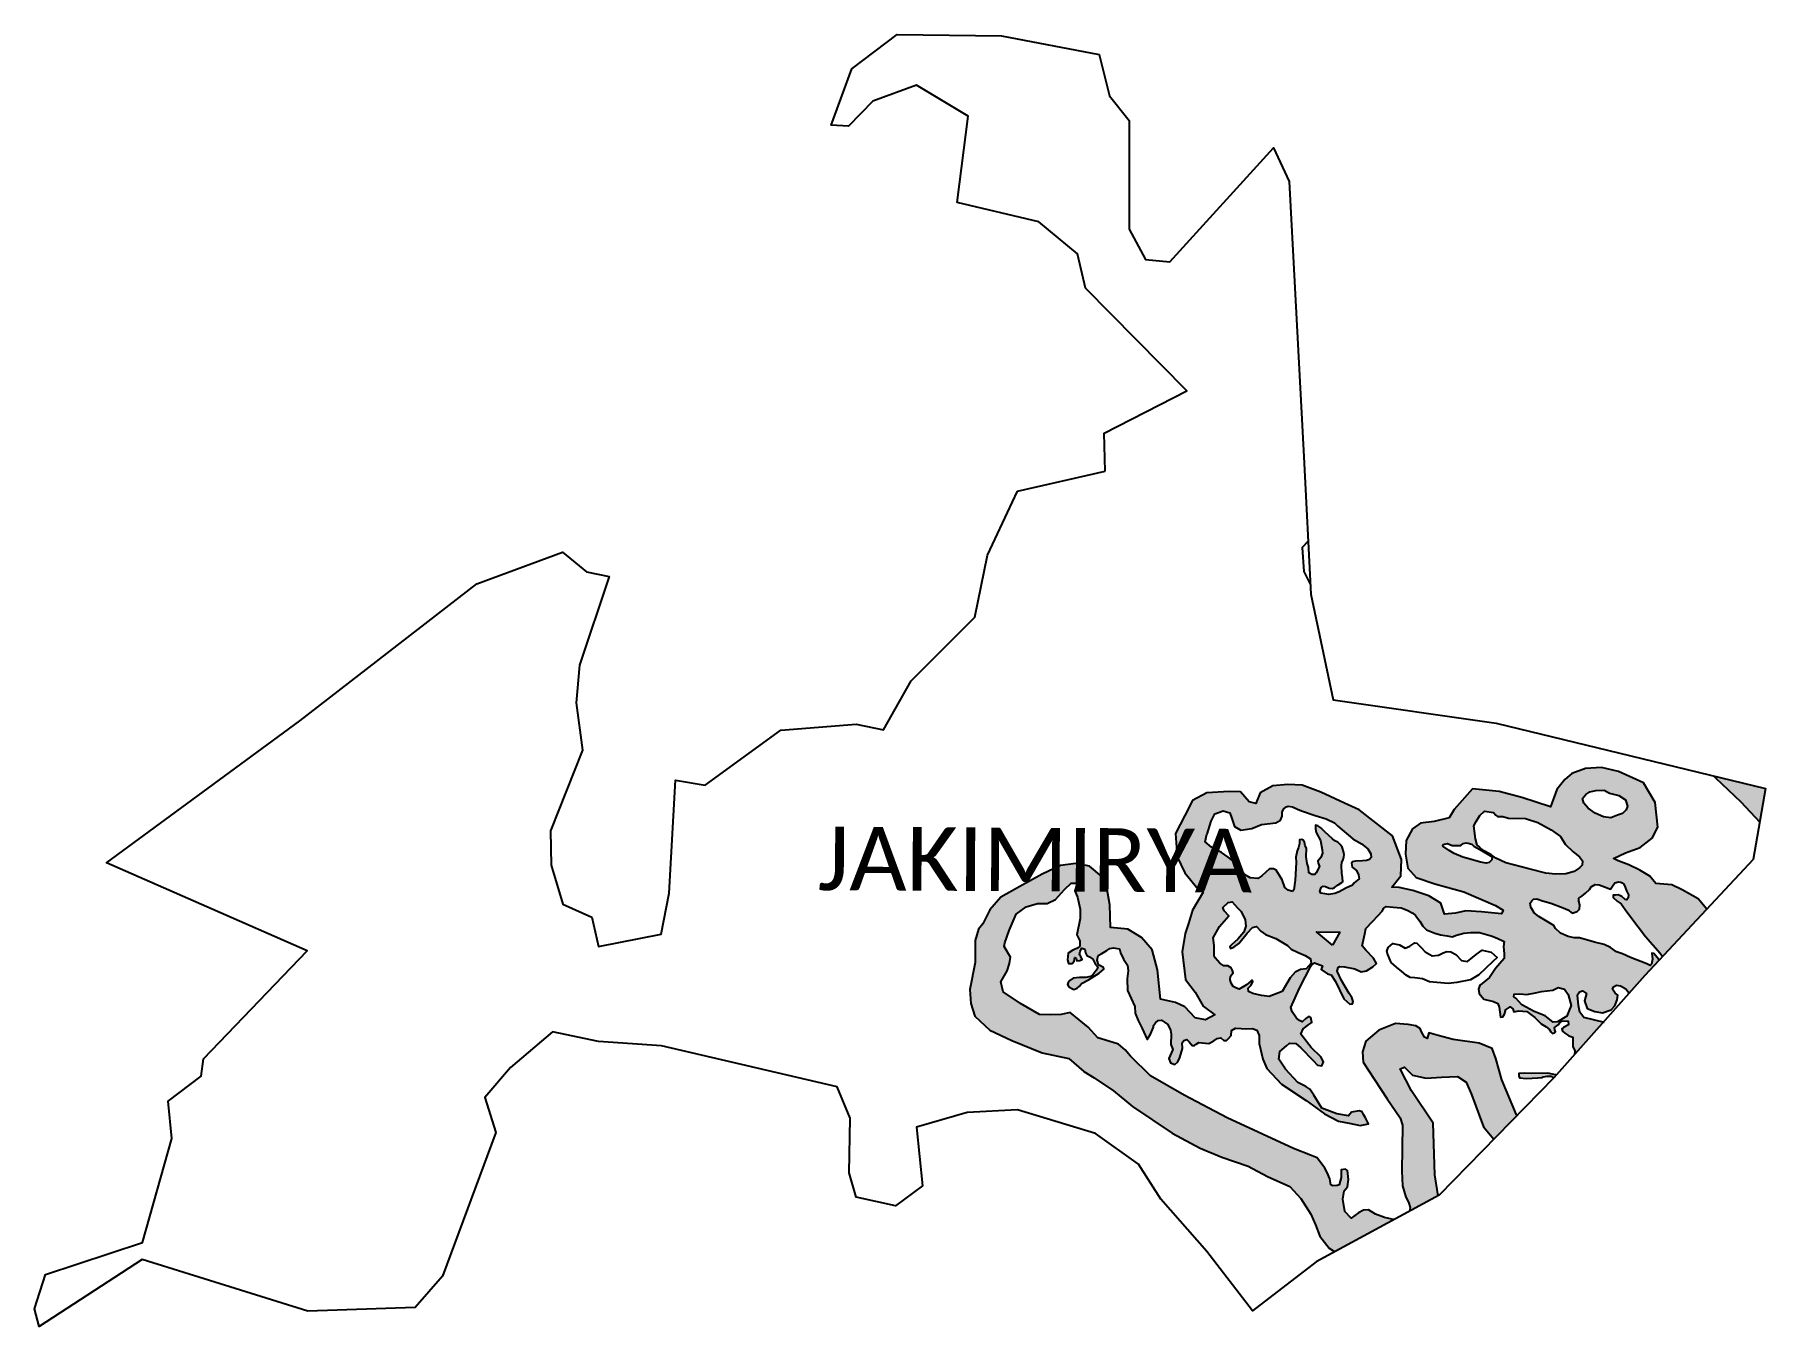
# Model space of a CAD drawing. Header units: metres. Extents: x 314786 to 317620, y 1882632 to 1884747.
import ezdxf

# ---------------------------------------------------------------- set-up
doc = ezdxf.new("R2010")
doc.units = ezdxf.units.M
for name, color, linetype in [('MANGROOVE BUFFER ZONE', 120, 'Continuous'), ('village', 3, 'Continuous'), ('VILLAGE NAME', 250, 'Continuous')]:
    doc.layers.add(name, color=color, linetype=linetype)
doc.styles.get("Standard").update_dxf_attribs({"font": 'simplex.shx'})

msp = doc.modelspace()

# ---------------------------------------------------------------- hatches: boundary and pattern name
at = {"layer": 'MANGROOVE BUFFER ZONE'}
h = msp.add_hatch(dxfattribs=at)
h.set_pattern_fill('GRASS', color=256)
h.paths.add_polyline_path([(316871.6, 1883917.3), (316861.8, 1883907.1), (316864.4, 1883867.6), (316875.4, 1883846)])
h = msp.add_hatch(dxfattribs=at)
h.set_pattern_fill('GRASS', color=256)
h.paths.add_polyline_path([(316483.5, 1883357.5), (316492.3, 1883357.5), (316492.3, 1883353.5), (316489.7, 1883344.8), (316493.6, 1883334.6), (316498, 1883314.8), (316498.2, 1883299.7), (316493, 1883272.9), (316497.7, 1883263), (316497.9, 1883254.5), (316493.6, 1883251), (316486.1, 1883247.6), (316478.6, 1883243), (316477.5, 1883231.7), (316479.1, 1883225.7), (316484.9, 1883226.1), (316488.4, 1883229.8), (316489.5, 1883235.5), (316491.7, 1883234.9), (316493, 1883230.2), (316497.9, 1883230.7), (316501.3, 1883232.4), (316499.5, 1883237.2), (316497.4, 1883239.9), (316498.4, 1883246), (316501, 1883251.2), (316505.7, 1883249.5), (316507.2, 1883243.5), (316509.4, 1883239.2), (316513.7, 1883236.6), (316518.9, 1883233.2), (316523.3, 1883224.4), (316526.3, 1883221.3), (316527, 1883218), (316525.1, 1883215), (316522.5, 1883211.6), (316519.1, 1883207.4), (316515.3, 1883204.7), (316507.7, 1883203), (316497.4, 1883203), (316486.9, 1883202.1), (316481.3, 1883198.3), (316478.4, 1883194.8), (316477.3, 1883191.4), (316479.4, 1883187.5), (316485.4, 1883184.3), (316487.9, 1883183.3), (316493.3, 1883185.4), (316497.4, 1883188.7), (316500.6, 1883193.2), (316512, 1883199.2), (316529.5, 1883210.2), (316537.2, 1883216.8), (316536.3, 1883219.4), (316530.5, 1883222.7), (316528.1, 1883224.4), (316525.9, 1883231.6), (316527.7, 1883238.8), (316533.6, 1883242.4), (316541.9, 1883247), (316546.8, 1883250.4), (316553, 1883251.8), (316562.4, 1883249.7), (316564.3, 1883243.3), (316569, 1883232.9), (316575.6, 1883222.9), (316576.6, 1883214.1), (316575.2, 1883200.7), (316575.5, 1883181.8), (316587.8, 1883155.5), (316588.2, 1883144.4), (316593, 1883132.7), (316599.5, 1883119.3), (316607.9, 1883101.6), (316613.5, 1883110.1), (316618.3, 1883121.9), (316618.3, 1883124.5), (316621.6, 1883128.7), (316626, 1883132.4), (316631.3, 1883133.2), (316636.5, 1883129.8), (316641.7, 1883126.2), (316646.1, 1883116.9), (316647.2, 1883110.2), (316646.7, 1883093.3), (316649.9, 1883084.8), (316643.4, 1883070.6), (316645.9, 1883063.4), (316653.2, 1883060.6), (316658.3, 1883064.6), (316661.4, 1883071.7), (316666, 1883086.7), (316665.2, 1883096.2), (316667.8, 1883099.7), (316672.7, 1883101.2), (316676.5, 1883097.8), (316681.5, 1883091.8), (316685.5, 1883091.4), (316688.2, 1883094), (316692.8, 1883096.8), (316709.1, 1883095), (316717, 1883099.2), (316722.7, 1883102.9), (316728.5, 1883104), (316733.5, 1883099.7), (316737.9, 1883099.9), (316741.2, 1883103.1), (316745.3, 1883108.1), (316746.2, 1883116.2), (316752.6, 1883119.9), (316771, 1883119.1), (316780.3, 1883119.2), (316787.5, 1883116.7), (316791.3, 1883107.8), (316791.4, 1883094.8), (316797.2, 1883069.5), (316803.7, 1883053.7), (316827.9, 1883028.1), (316868.5, 1883001.6), (316898.5, 1882979.7), (316921.1, 1882967.9), (316938.7, 1882964.5), (316956.5, 1882960.5), (316970.2, 1882963.2), (316965.3, 1882972.9), (316962, 1882978.8), (316960.1, 1882983.1), (316955.2, 1882984.5), (316942.5, 1882982.7), (316937.6, 1882976.3), (316918.4, 1882979.9), (316893.7, 1882989.2), (316881, 1883010.3), (316874.1, 1883020.2), (316867.6, 1883024.7), (316854.9, 1883031), (316834.4, 1883052.8), (316823.4, 1883069.2), (316825.3, 1883081.9), (316836, 1883091.3), (316841.2, 1883095.6), (316851.3, 1883095), (316859.5, 1883087.8), (316879.7, 1883066.9), (316886.8, 1883059.6), (316893.8, 1883058.4), (316896.5, 1883064.7), (316892.1, 1883073.1), (316876.3, 1883088.1), (316859.7, 1883110.2), (316863.5, 1883118.9), (316872.6, 1883126), (316877.8, 1883129.2), (316876.1, 1883137.2), (316874.3, 1883138.3), (316871.4, 1883138.7), (316867.5, 1883135.6), (316861.6, 1883130.2), (316857.3, 1883132.6), (316852.7, 1883136.2), (316845.4, 1883146.8), (316843, 1883154), (316857.3, 1883185.7), (316876.2, 1883221.4), (316878.3, 1883224.8), (316881.9, 1883227), (316895.2, 1883222.1), (316892.8, 1883215.8), (316903, 1883209.2), (316909.5, 1883207.1), (316916.3, 1883196.3), (316930.2, 1883168.3), (316939.9, 1883159.3), (316943.9, 1883160), (316945.4, 1883163.8), (316942.8, 1883170.3), (316938.6, 1883176.9), (316926.4, 1883198), (316919.3, 1883213.2), (316920.6, 1883219.5), (316923.3, 1883221), (316931.2, 1883220.7), (316947.8, 1883217.2), (316958.3, 1883212.5), (316967.3, 1883213.9), (316977.7, 1883220.3), (316983.6, 1883226.1), (316978.3, 1883234.5), (316965.9, 1883247.9), (316960, 1883255.1), (316964.4, 1883274.4), (316965.9, 1883283.3), (316966, 1883283.4), (316976.9, 1883294.6), (316986.4, 1883304.7), (316992.7, 1883311.4), (316995.4, 1883316.4), (316999.4, 1883319.2), (317010.5, 1883318.1), (317024.1, 1883317.2), (317033.9, 1883313.3), (317042.8, 1883308.3), (317047.2, 1883304.5), (317054.5, 1883295.4), (317059.3, 1883287.2), (317065.2, 1883280.8), (317079.2, 1883275.7), (317088.2, 1883272.7), (317099.2, 1883271.3), (317107.3, 1883269.8), (317114.4, 1883272.2), (317126.6, 1883275.7), (317137.4, 1883276.9), (317152.2, 1883276.8), (317171.3, 1883271.1), (317181.3, 1883267.4), (317192.4, 1883261.9), (317191.2, 1883253.9), (317192.4, 1883242), (317192.6, 1883234), (317178.1, 1883217.7), (317168.3, 1883203.2), (317156.7, 1883193.4), (317152.9, 1883190.6), (317150.6, 1883184.1), (317151.7, 1883176.9), (317159.3, 1883167.7), (317175.1, 1883163.9), (317182, 1883160.2), (317184.5, 1883154.2), (317186.5, 1883138.1), (317190.1, 1883138.3), (317193.1, 1883143.1), (317194.6, 1883148.5), (317194.1, 1883149.5), (317202.5, 1883155), (317206.6, 1883151.6), (317208.2, 1883146.9), (317216.5, 1883148.6), (317229.4, 1883147.1), (317242.9, 1883137.4), (317253.2, 1883126.9), (317261.3, 1883122), (317266.2, 1883118.4), (317269.2, 1883114), (317271.7, 1883111.5), (317275.5, 1883112.7), (317276.4, 1883114.1), (317275.3, 1883117.1), (317275, 1883121), (317276.6, 1883122.2), (317281.2, 1883125.4), (317282.9, 1883128.3), (317287.7, 1883132.2), (317297.3, 1883131.2), (317298, 1883125.3), (317289.5, 1883121.1), (317286.8, 1883119), (317288.1, 1883115.1), (317292.1, 1883111.7), (317298.6, 1883107.7), (317304.7, 1883105.5), (317304.7, 1883090.2), (317308.1, 1883082.9), (317307.8, 1883077), (317354.8, 1883129.9), (317322.8, 1883137.6), (317316.5, 1883146.3), (317314.3, 1883156.9), (317312.4, 1883174.3), (317312.7, 1883174.6), (317316.1, 1883179.6), (317320.6, 1883181.3), (317327.3, 1883176.7), (317324, 1883164.9), (317328.7, 1883152.2), (317340.9, 1883147.1), (317353.7, 1883145.3), (317367.6, 1883150.2), (317374, 1883156.7), (317377.3, 1883166.2), (317378.8, 1883174.1), (317374.2, 1883177.5), (317370.1, 1883183.6), (317371.3, 1883187.7), (317376.7, 1883190.6), (317383, 1883189.4), (317391.5, 1883184.2), (317397, 1883177.3), (317422.8, 1883206.4), (317446.4, 1883231.6), (317445.8, 1883232.3), (317437.5, 1883242.1), (317434.5, 1883242.6), (317435.2, 1883232.8), (317434, 1883224.9), (317431.5, 1883222.5), (317426.1, 1883225.4), (317399.4, 1883235.5), (317386.4, 1883241.6), (317376.3, 1883245), (317366.7, 1883252.3), (317356.2, 1883257.1), (317340.2, 1883260.6), (317316.1, 1883268), (317307.4, 1883267.9), (317297.4, 1883270), (317284.9, 1883275.3), (317276.4, 1883283.1), (317273.7, 1883288.3), (317257.3, 1883297.7), (317249.2, 1883302.8), (317241.8, 1883309.1), (317237.6, 1883315.2), (317236.4, 1883318), (317235.1, 1883324.8), (317237.6, 1883328.3), (317240.5, 1883331.1), (317245.9, 1883331.6), (317255.3, 1883328.3), (317268.8, 1883324.8), (317289.3, 1883317), (317296.9, 1883313.8), (317303.7, 1883308.1), (317312, 1883311.3), (317316.1, 1883315), (317316.3, 1883321.7), (317314.6, 1883328.2), (317314.9, 1883333.1), (317319.7, 1883335.9), (317325.7, 1883341.2), (317332.3, 1883347.2), (317335.2, 1883351.3), (317341.6, 1883355.2), (317347.9, 1883354.8), (317356.7, 1883351.6), (317366.5, 1883347.7), (317371.2, 1883354.3), (317373.9, 1883357.9), (317380, 1883359.5), (317383.3, 1883359.2), (317385.6, 1883358), (317388.3, 1883355.7), (317390.6, 1883351), (317392.6, 1883344.7), (317396.1, 1883338.4), (317395.6, 1883333.4), (317393.5, 1883330.2), (317390.4, 1883330.7), (317385.3, 1883335.5), (317379.4, 1883338.3), (317374.8, 1883338), (317371.1, 1883337.9), (317371, 1883333.8), (317377.6, 1883328), (317384.1, 1883323.8), (317393.2, 1883310.7), (317411.9, 1883286), (317424.2, 1883270.3), (317448, 1883242.7), (317451.8, 1883237.3), (317524.6, 1883315.1), (317510.3, 1883331.7), (317483.8, 1883346.8), (317467.2, 1883354.5), (317440.6, 1883357.1), (317430.8, 1883368.9), (317414.7, 1883378.7), (317396.4, 1883387.3), (317379.2, 1883393.9), (317371.6, 1883398.1), (317391.3, 1883407.2), (317415.1, 1883416.1), (317435.1, 1883431.4), (317444, 1883449.2), (317439.6, 1883489.6), (317420.7, 1883521.6), (317379.5, 1883540.3), (317351.9, 1883547.1), (317325.6, 1883545.4), (317303.5, 1883537.2), (317291.7, 1883527.4), (317278.9, 1883511.1), (317268.3, 1883482.6), (317221.5, 1883497.6), (317184.1, 1883507.3), (317140.9, 1883511.9), (317110.6, 1883477.9), (317102.4, 1883464.3), (317077.9, 1883458.4), (317055.4, 1883455.8), (317042.2, 1883446.6), (317032.1, 1883427.4), (317031, 1883404.9), (317035, 1883381.9), (317048.5, 1883366.8), (317078.9, 1883356.2), (317126.2, 1883343.1), (317178.1, 1883321.1), (317190.7, 1883313), (317188.3, 1883307), (317155.5, 1883310.5), (317129.7, 1883312.2), (317112.7, 1883308.1), (317094.9, 1883306.8), (317089, 1883324.7), (317068.9, 1883336.6), (317042.7, 1883345.7), (317020.7, 1883350.6), (317008.5, 1883350.7), (317023.2, 1883369.4), (317024.4, 1883396.1), (317009.7, 1883435.1), (316955.2, 1883477.8), (316930.8, 1883488.3), (316892.1, 1883506.5), (316861.5, 1883518.1), (316838.5, 1883519.2), (316813.6, 1883517.1), (316792.9, 1883505.5), (316785.7, 1883487.8), (316774.9, 1883490.7), (316760.5, 1883506.8), (316742.2, 1883507.4), (316705.6, 1883505.4), (316682, 1883492.9), (316669.6, 1883468.2), (316654.4, 1883438.8), (316657.3, 1883400.6), (316669.7, 1883374.2), (316691.5, 1883347.8), (316699.5, 1883342.5), (316682.3, 1883313.2), (316675.6, 1883291.2), (316670.3, 1883274.8), (316665.3, 1883244.8), (316670.5, 1883199.5), (316686.8, 1883178.7), (316699.7, 1883156.1), (316718.8, 1883141.8), (316703.7, 1883133.5), (316686.4, 1883137), (316669.8, 1883155.1), (316654.3, 1883162), (316629.7, 1883167.5), (316627.8, 1883189), (316625.1, 1883215.4), (316616.2, 1883248.1), (316598.4, 1883268.4), (316576.2, 1883282.1), (316548, 1883284.7), (316546.6, 1883321.7), (316541.8, 1883349.7), (316533.7, 1883368.3), (316513.3, 1883385.2), (316491, 1883389.8), (316466, 1883386.2), (316436.2, 1883372.1), (316399.6, 1883352.1), (316368.4, 1883334.7), (316350.3, 1883314), (316339, 1883290.6), (316331.5, 1883281.9), (316326.4, 1883263.7), (316326.3, 1883227.5), (316317.4, 1883183.4), (316319.3, 1883160.2), (316325.9, 1883139.6), (316350.1, 1883116.8), (316386.1, 1883099.6), (316436.2, 1883079.8), (316479.9, 1883070.6), (316504.2, 1883049.2), (316520.9, 1883038.4), (316552.7, 1883017.6), (316583.9, 1882991.5), (316648.6, 1882948.2), (316694.8, 1882923.7), (316730.3, 1882908.7), (316773.3, 1882893.9), (316805.2, 1882876.9), (316841.7, 1882860.8), (316859.7, 1882841), (316876, 1882815.3), (316883.8, 1882797.9), (316890.7, 1882779.3), (316905.8, 1882759.8), (316915.1, 1882754), (317012.6, 1882806.6), (317008.4, 1882807), (316996.5, 1882809.9), (316981.8, 1882815.4), (316970.3, 1882822.5), (316962, 1882821.7), (316953.9, 1882817.8), (316942.1, 1882809), (316931.5, 1882819.9), (316928.1, 1882839.9), (316930.4, 1882853.4), (316936.2, 1882859.9), (316937.8, 1882872), (316936.2, 1882887), (316932.9, 1882889.2), (316925.8, 1882888.1), (316925.4, 1882875.7), (316922.2, 1882863.3), (316919.1, 1882862.1), (316912.1, 1882861.6), (316908.8, 1882863.2), (316907.3, 1882873.5), (316902.9, 1882883.8), (316898.8, 1882890.5), (316886.2, 1882907.4), (316875.5, 1882911.9), (316847.5, 1882923.1), (316739.2, 1882973), (316668.4, 1883010.1), (316613.3, 1883041.8), (316580.6, 1883074.4), (316572, 1883084.7), (316561.1, 1883093.6), (316544.9, 1883098.6), (316527.3, 1883104), (316511.1, 1883121.8), (316481.7, 1883145.4), (316467.2, 1883142.2), (316449.7, 1883141.6), (316431.4, 1883142.2), (316400.5, 1883160.5), (316372.3, 1883179.7), (316368.4, 1883195.8), (316378.8, 1883214), (316382.7, 1883225.7), (316383.9, 1883236.2), (316374, 1883253.5), (316374.6, 1883259.6), (316382.2, 1883280.2), (316393.6, 1883306.8), (316410, 1883318.5), (316428.2, 1883324.1), (316444, 1883323.9), (316457.6, 1883330.7), (316472.3, 1883347.2)])
h.paths.add_polyline_path([(316702.7, 1883425.4), (316705.9, 1883437.8), (316706.1, 1883437.8), (316712.9, 1883458.8), (316718.6, 1883470.8), (316732.6, 1883476.1), (316743.4, 1883472.5), (316746.8, 1883463.3), (316751, 1883450.4), (316761.4, 1883444.3), (316779.5, 1883447.2), (316795, 1883453.4), (316818.6, 1883456.1), (316826.2, 1883460.6), (316828.8, 1883467.2), (316829.1, 1883473.9), (316831.4, 1883478.7), (316835.5, 1883482.6), (316839, 1883483.7), (316845.7, 1883482.3), (316854.3, 1883478.8), (316860.8, 1883476), (316883.3, 1883468), (316901.3, 1883462.7), (316914.6, 1883456), (316920.4, 1883450.6), (316944.8, 1883430.1), (316958.8, 1883421.6), (316969, 1883413.6), (316974, 1883405.6), (316974.7, 1883399.5), (316972.1, 1883396.2), (316967.3, 1883394.5), (316960.5, 1883394.2), (316949, 1883393.5), (316943.6, 1883392.2), (316942.6, 1883390.4), (316943.8, 1883383.8), (316950.6, 1883378.4), (316954, 1883371.3), (316955.3, 1883364.6), (316946.7, 1883357.9), (316944, 1883354.2), (316933.3, 1883349), (316922.5, 1883343.1), (316915.3, 1883340.3), (316905.6, 1883338.7), (316892.3, 1883340.9), (316890.8, 1883343.8), (316893, 1883350.1), (316895.9, 1883352.7), (316900.1, 1883352.1), (316905.8, 1883349.4), (316911.4, 1883348.7), (316914.9, 1883350.5), (316920.7, 1883354.9), (316926.5, 1883358.6), (316928.1, 1883359.7), (316928, 1883367), (316926.9, 1883373.7), (316926.3, 1883385.6), (316926.5, 1883391.7), (316928.8, 1883395.5), (316929.8, 1883400.3), (316930.4, 1883403.9), (316929.7, 1883407.5), (316927.3, 1883416.6), (316924.1, 1883421), (316920.3, 1883424.6), (316915.5, 1883427), (316910.6, 1883430.5), (316899.6, 1883440.9), (316892.3, 1883447.9), (316887.5, 1883451.4), (316883.4, 1883452.7), (316883.5, 1883446.5), (316884.7, 1883440.4), (316891.6, 1883427.1), (316894.5, 1883412.3), (316894.9, 1883406.4), (316892.5, 1883399.6), (316887.3, 1883393.6), (316887.8, 1883390.2), (316890.3, 1883384.9), (316884.9, 1883374.4), (316882.6, 1883371.9), (316877.4, 1883371.6), (316872.8, 1883374.4), (316872.1, 1883383), (316869.9, 1883389.7), (316868.2, 1883400.7), (316869.1, 1883414.6), (316866.4, 1883418.8), (316865.7, 1883424.5), (316863.4, 1883427.8), (316861, 1883428.8), (316857.6, 1883428.5), (316857.6, 1883422.3), (316855.5, 1883415.7), (316853.6, 1883410.4), (316851.5, 1883400.2), (316851.8, 1883391.4), (316850.4, 1883362.5), (316848.2, 1883346.4), (316846.1, 1883343.8), (316838.6, 1883345.8), (316833.6, 1883350.4), (316829.2, 1883362.9), (316824.4, 1883369.9), (316819.4, 1883378.5), (316817, 1883380), (316814.8, 1883381), (316808.1, 1883381.1), (316795.9, 1883369.3), (316789.4, 1883365.3), (316776.6, 1883366.4), (316767.3, 1883371.8), (316752.4, 1883390.8), (316740.6, 1883400.2), (316729.8, 1883407.7), (316713.2, 1883416.6)], flags=16)
h.paths.add_polyline_path([(316715.9, 1883267.8), (316726.5, 1883286.6), (316741.5, 1883303.9), (316734.2, 1883312.3), (316731.7, 1883317.6), (316740.4, 1883325.6), (316747, 1883327), (316756, 1883317.2), (316761.9, 1883310.8), (316768.3, 1883297.4), (316769.5, 1883286.8), (316766.2, 1883277.3), (316756.5, 1883266), (316746.2, 1883256.2), (316743.4, 1883253.6), (316744.4, 1883250.6), (316750.1, 1883252.6), (316758.3, 1883258.9), (316771.6, 1883275.7), (316780.3, 1883284.6), (316786.8, 1883286.4), (316794.3, 1883278.9), (316801.6, 1883273.6), (316818.8, 1883267), (316837.5, 1883255.4), (316843.5, 1883249.6), (316855.4, 1883243.7), (316866.6, 1883239.2), (316875.6, 1883233.5), (316876.4, 1883226.2), (316868.5, 1883217.1), (316859.1, 1883216), (316850.3, 1883211.7), (316842, 1883202.2), (316828.8, 1883180), (316807.8, 1883171.9), (316795.1, 1883173.7), (316781, 1883176.6), (316774.1, 1883180.1), (316773.2, 1883185.4), (316778.2, 1883190.6), (316781.1, 1883196.4), (316779.3, 1883198.4), (316777.5, 1883197.2), (316770.8, 1883190.9), (316758.4, 1883184), (316754.1, 1883185.6), (316748.8, 1883188.5), (316745.4, 1883193.5), (316743.7, 1883199.2), (316744.2, 1883205.4), (316748.8, 1883210.7), (316747.7, 1883214.2), (316745.6, 1883218.9), (316740, 1883222.2), (316733.7, 1883222.2), (316727, 1883226.3), (316719.1, 1883235), (316717.4, 1883238.3), (316717.9, 1883255.5)], flags=16)
h.paths.add_polyline_path([(316885.1, 1883277.6), (316923.2, 1883277.2), (316911.4, 1883255.9)], flags=16)
h.paths.add_polyline_path([(317091.9, 1883417.8), (317092.8, 1883420.5), (317099.5, 1883422.6), (317107.6, 1883419.2), (317121.8, 1883419.2), (317125.5, 1883422.6), (317130.3, 1883423.4), (317133.6, 1883423), (317139.4, 1883421.5), (317143, 1883418.3), (317152.7, 1883412.7), (317172.6, 1883400.4), (317172.2, 1883395.4), (317168.1, 1883391.5), (317163.1, 1883390.2), (317153.9, 1883391.6), (317136.9, 1883397), (317124.7, 1883400.1), (317110.9, 1883405.9), (317102.3, 1883411)], flags=16)
h.paths.add_polyline_path([(317143, 1883451.3), (317146.4, 1883458.2), (317152.4, 1883468.2), (317160.2, 1883475.1), (317174.8, 1883473.4), (317178.7, 1883469), (317181.4, 1883466.5), (317190.5, 1883466.4), (317199.7, 1883463.7), (317227.4, 1883463.1), (317247.4, 1883456.9), (317269.6, 1883444.8), (317285, 1883434.1), (317292.5, 1883421.4), (317305.4, 1883409), (317316, 1883400.7), (317321, 1883394.1), (317320, 1883387.1), (317316.1, 1883382.4), (317307.1, 1883376.6), (317293.6, 1883372.7), (317276.5, 1883372.4), (317260.7, 1883373.6), (317232.7, 1883381.1), (317195.5, 1883390.7), (317179.1, 1883398.6), (317170.8, 1883404.5), (317158, 1883411), (317152.1, 1883416.6), (317152.1, 1883416.8), (317148.2, 1883419.8), (317145.4, 1883429.9)], flags=16)
h.paths.add_polyline_path([(317209, 1883175.8), (317218.2, 1883176.4), (317229.8, 1883175.4), (317243.9, 1883177.6), (317253.6, 1883180.3), (317272.3, 1883182.1), (317281, 1883186.8), (317291.1, 1883183.6), (317297.1, 1883175.2), (317302.4, 1883157.2), (317298.2, 1883148.1), (317295.3, 1883139.4), (317279.7, 1883130.1), (317272.9, 1883129.8), (317259.7, 1883140.2), (317241.5, 1883147.1), (317221.4, 1883158.4), (317211.6, 1883169.1), (317208.4, 1883171.1)], flags=16)
h.paths.add_polyline_path([(317320.8, 1883496), (317326.1, 1883502.5), (317332.7, 1883507), (317342.6, 1883509.2), (317356.3, 1883510), (317364.8, 1883504.8), (317380.2, 1883500.9), (317391.1, 1883493.7), (317394.6, 1883483.3), (317392.3, 1883477.5), (317386.4, 1883471.7), (317378.2, 1883468.6), (317367.3, 1883464.5), (317355.1, 1883466.1), (317341.7, 1883471.9), (317330.1, 1883480.3), (317322.7, 1883488.3)], flags=16)
h.paths.add_polyline_path([(317178.8, 1883070.5), (317172.8, 1883086.6), (317151.8, 1883095.4), (317109.1, 1883101.6), (317084.3, 1883107.8), (317069.2, 1883112.4), (317066.5, 1883103), (317061.9, 1883105.5), (317057.4, 1883114), (317054.9, 1883119.7), (317048.1, 1883124), (317035.3, 1883126.2), (317014.6, 1883127.5), (316987.4, 1883116.8), (316966.2, 1883098.7), (316960.6, 1883081.1), (316961.8, 1883064.4), (316980.3, 1883035.8), (317001.2, 1883004.5), (317022.3, 1882973), (317026, 1882961), (317025, 1882885.6), (317026.2, 1882861.6), (317031.4, 1882843.2), (317035.7, 1882835), (317038.8, 1882826.2), (317037.3, 1882820), (317084.5, 1882845.5), (317079.1, 1882879.7), (317076.3, 1882964.2), (317040.6, 1883017.6), (317022.2, 1883053.2), (317029.2, 1883056.3), (317042.2, 1883042.8), (317064.9, 1883038.2), (317089.8, 1883039.5), (317116.3, 1883040.7), (317130.3, 1883031.3), (317139.1, 1883011.6), (317158.6, 1882958.5), (317175.8, 1882938.3), (317213.7, 1882977.1), (317212.6, 1882978.3), (317188.7, 1883035.3)], flags=17)
h.paths.add_polyline_path([(317277.8, 1883043.2), (317276.8, 1883043.4), (317264, 1883046.1), (317237.9, 1883045.9), (317225.9, 1883046.2), (317216.8, 1883045.5), (317216.3, 1883041.9), (317217.8, 1883038.9), (317229, 1883037.8), (317247.7, 1883038.4), (317254, 1883039.1), (317256.4, 1883040.2), (317263.2, 1883041.4), (317269.7, 1883041.4), (317273.4, 1883039.2), (317274.1, 1883038.9)], flags=17)
h.paths.add_polyline_path([(317620.3, 1883512.6), (317535.1, 1883533.2), (317538.6, 1883529.7), (317579.9, 1883490.8), (317610.9, 1883457.5)])

# ---------------------------------------------------------------- linework, layer by layer
at = {"color": 3, "flags": 128}
msp.add_lwpolyline([(316395.7, 1883999.5), (316539.4, 1884032.4)], dxfattribs=at)
at = {"layer": 'MANGROOVE BUFFER ZONE', "flags": 128}
for points in [[(316871.6, 1883917.3), (316861.8, 1883907.1), (316864.4, 1883867.6), (316875.4, 1883846)], [(317524.6, 1883315.1), (317510.3, 1883331.7), (317483.8, 1883346.8), (317467.2, 1883354.5), (317440.6, 1883357.1), (317430.8, 1883368.9), (317414.7, 1883378.7), (317396.4, 1883387.3), (317379.2, 1883393.9), (317371.6, 1883398.1), (317391.3, 1883407.2), (317415.1, 1883416.1), (317435.1, 1883431.4), (317444, 1883449.2), (317439.6, 1883489.6), (317420.7, 1883521.6), (317379.5, 1883540.3), (317351.9, 1883547.1), (317325.6, 1883545.4), (317303.5, 1883537.2), (317291.7, 1883527.4), (317278.9, 1883511.1), (317268.3, 1883482.6), (317221.5, 1883497.6), (317184.1, 1883507.3), (317140.9, 1883511.9), (317110.6, 1883477.9), (317102.4, 1883464.3), (317077.9, 1883458.4), (317055.4, 1883455.8), (317042.2, 1883446.6), (317032.1, 1883427.4), (317031, 1883404.9), (317035, 1883381.9), (317048.5, 1883366.8), (317078.9, 1883356.2), (317126.2, 1883343.1), (317178.1, 1883321.1), (317190.7, 1883313), (317188.3, 1883307), (317155.5, 1883310.5), (317129.7, 1883312.2), (317112.7, 1883308.1), (317094.9, 1883306.8), (317089, 1883324.7), (317068.9, 1883336.6), (317042.7, 1883345.7), (317020.7, 1883350.6), (317008.5, 1883350.7), (317023.2, 1883369.4), (317024.4, 1883396.1), (317009.7, 1883435.1), (316955.2, 1883477.8), (316930.8, 1883488.3), (316892.1, 1883506.5), (316861.5, 1883518.1), (316838.5, 1883519.2), (316813.6, 1883517.1), (316792.9, 1883505.5), (316785.7, 1883487.8), (316774.9, 1883490.7), (316760.5, 1883506.8), (316742.2, 1883507.4), (316705.6, 1883505.4), (316682, 1883492.9), (316669.6, 1883468.2), (316654.4, 1883438.8), (316657.3, 1883400.6), (316669.7, 1883374.2), (316691.5, 1883347.8), (316699.5, 1883342.5), (316682.3, 1883313.2), (316675.6, 1883291.2), (316670.3, 1883274.8), (316665.3, 1883244.8), (316670.5, 1883199.5), (316686.8, 1883178.7), (316699.7, 1883156.1), (316718.8, 1883141.8), (316703.7, 1883133.5), (316686.4, 1883137), (316669.8, 1883155.1), (316654.3, 1883162), (316629.7, 1883167.5), (316627.8, 1883189), (316625.1, 1883215.4), (316616.2, 1883248.1), (316598.4, 1883268.4), (316576.2, 1883282.1), (316548, 1883284.7), (316546.6, 1883321.7), (316541.8, 1883349.7), (316533.7, 1883368.3), (316513.3, 1883385.2), (316491, 1883389.8), (316466, 1883386.2), (316436.2, 1883372.1), (316399.6, 1883352.1), (316368.4, 1883334.7), (316350.3, 1883314), (316339, 1883290.6), (316331.5, 1883281.9), (316326.4, 1883263.7), (316326.3, 1883227.5), (316317.4, 1883183.4), (316319.3, 1883160.2), (316325.9, 1883139.6), (316350.1, 1883116.8), (316386.1, 1883099.6), (316436.2, 1883079.8), (316479.9, 1883070.6), (316504.2, 1883049.2), (316520.9, 1883038.4), (316552.7, 1883017.6), (316583.9, 1882991.5), (316648.6, 1882948.2), (316694.8, 1882923.7), (316730.3, 1882908.7), (316773.3, 1882893.9), (316805.2, 1882876.9), (316841.7, 1882860.8), (316859.7, 1882841), (316876, 1882815.3), (316883.8, 1882797.9), (316890.7, 1882779.3), (316905.8, 1882759.8), (316915.1, 1882754)], [(317535.1, 1883533.2), (317538.6, 1883529.7), (317579.9, 1883490.8), (317610.9, 1883457.5)], [(317012.6, 1882806.6), (317008.4, 1882807), (316996.5, 1882809.9), (316981.8, 1882815.4), (316970.3, 1882822.5), (316962, 1882821.7), (316953.9, 1882817.8), (316942.1, 1882809), (316931.5, 1882819.9), (316928.1, 1882839.9), (316930.4, 1882853.4), (316936.2, 1882859.9), (316937.8, 1882872), (316936.2, 1882887), (316932.9, 1882889.2), (316925.8, 1882888.1), (316925.4, 1882875.7), (316922.2, 1882863.3), (316919.1, 1882862.1), (316912.1, 1882861.6), (316908.8, 1882863.2), (316907.3, 1882873.5), (316902.9, 1882883.8), (316898.8, 1882890.5), (316886.2, 1882907.4), (316875.5, 1882911.9), (316847.5, 1882923.1), (316739.2, 1882973), (316668.4, 1883010.1), (316613.3, 1883041.8), (316580.6, 1883074.4), (316572, 1883084.7), (316561.1, 1883093.6), (316544.9, 1883098.6), (316527.3, 1883104), (316511.1, 1883121.8), (316481.7, 1883145.4), (316467.2, 1883142.2), (316449.7, 1883141.6), (316431.4, 1883142.2), (316400.5, 1883160.5), (316372.3, 1883179.7), (316368.4, 1883195.8), (316378.8, 1883214), (316382.7, 1883225.7), (316383.9, 1883236.2), (316374, 1883253.5), (316374.6, 1883259.6), (316382.2, 1883280.2), (316393.6, 1883306.8), (316410, 1883318.5), (316428.2, 1883324.1), (316444, 1883323.9), (316457.6, 1883330.7), (316472.3, 1883347.2), (316483.5, 1883357.5), (316492.3, 1883357.5), (316492.3, 1883353.5), (316489.7, 1883344.8), (316493.6, 1883334.6), (316498, 1883314.8), (316498.2, 1883299.7), (316493, 1883272.9), (316497.7, 1883263), (316497.9, 1883254.5), (316493.6, 1883251), (316486.1, 1883247.6), (316478.6, 1883243), (316477.5, 1883231.7), (316479.1, 1883225.7), (316484.9, 1883226.1), (316488.4, 1883229.8), (316489.5, 1883235.5), (316491.7, 1883234.9), (316493, 1883230.2), (316497.9, 1883230.7), (316501.3, 1883232.4), (316499.5, 1883237.2), (316497.4, 1883239.9), (316498.4, 1883246), (316501, 1883251.2), (316505.7, 1883249.5), (316507.2, 1883243.5), (316509.4, 1883239.2), (316513.7, 1883236.6), (316518.9, 1883233.2), (316523.3, 1883224.4), (316526.3, 1883221.3), (316527, 1883218), (316525.1, 1883215), (316522.5, 1883211.6), (316519.1, 1883207.4), (316515.3, 1883204.7), (316507.7, 1883203), (316497.4, 1883203), (316486.9, 1883202.1), (316481.3, 1883198.3), (316478.4, 1883194.8), (316477.3, 1883191.4), (316479.4, 1883187.5), (316485.4, 1883184.3), (316487.9, 1883183.3), (316493.3, 1883185.4), (316497.4, 1883188.7), (316500.6, 1883193.2), (316512, 1883199.2), (316529.5, 1883210.2), (316537.2, 1883216.8), (316536.3, 1883219.4), (316530.5, 1883222.7), (316528.1, 1883224.4), (316525.9, 1883231.6), (316527.7, 1883238.8), (316533.6, 1883242.4), (316541.9, 1883247), (316546.8, 1883250.4), (316553, 1883251.8), (316562.4, 1883249.7), (316564.3, 1883243.3), (316569, 1883232.9), (316575.6, 1883222.9), (316576.6, 1883214.1), (316575.2, 1883200.7), (316575.5, 1883181.8), (316587.8, 1883155.5), (316588.2, 1883144.4), (316593, 1883132.7), (316599.5, 1883119.3), (316607.9, 1883101.6), (316613.5, 1883110.1), (316618.3, 1883121.9), (316618.3, 1883124.5), (316621.6, 1883128.7), (316626, 1883132.4), (316631.3, 1883133.2), (316636.5, 1883129.8), (316641.7, 1883126.2), (316646.1, 1883116.9), (316647.2, 1883110.2), (316646.7, 1883093.3), (316649.9, 1883084.8), (316643.4, 1883070.6), (316645.9, 1883063.4), (316653.2, 1883060.6), (316658.3, 1883064.6), (316661.4, 1883071.7), (316666, 1883086.7), (316665.2, 1883096.2), (316667.8, 1883099.7), (316672.7, 1883101.2), (316676.5, 1883097.8), (316681.5, 1883091.8), (316685.5, 1883091.4), (316688.2, 1883094), (316692.8, 1883096.8), (316709.1, 1883095), (316717, 1883099.2), (316722.7, 1883102.9), (316728.5, 1883104), (316733.5, 1883099.7), (316737.9, 1883099.9), (316741.2, 1883103.1), (316745.3, 1883108.1), (316746.2, 1883116.2), (316752.6, 1883119.9), (316771, 1883119.1), (316780.3, 1883119.2), (316787.5, 1883116.7), (316791.3, 1883107.8), (316791.4, 1883094.8), (316797.2, 1883069.5), (316803.7, 1883053.7), (316827.9, 1883028.1), (316868.5, 1883001.6), (316898.5, 1882979.7), (316921.1, 1882967.9), (316938.7, 1882964.5), (316956.5, 1882960.5), (316970.2, 1882963.2), (316965.3, 1882972.9), (316962, 1882978.8), (316960.1, 1882983.1), (316955.2, 1882984.5), (316942.5, 1882982.7), (316937.6, 1882976.3), (316918.4, 1882979.9), (316893.7, 1882989.2), (316881, 1883010.3), (316874.1, 1883020.2), (316867.6, 1883024.7), (316854.9, 1883031), (316834.4, 1883052.8), (316823.4, 1883069.2), (316825.3, 1883081.9), (316836, 1883091.3), (316841.2, 1883095.6), (316851.3, 1883095), (316859.5, 1883087.8), (316879.7, 1883066.9), (316886.8, 1883059.6), (316893.8, 1883058.4), (316896.5, 1883064.7), (316892.1, 1883073.1), (316876.3, 1883088.1), (316859.7, 1883110.2), (316863.5, 1883118.9), (316872.6, 1883126), (316877.8, 1883129.2), (316876.1, 1883137.2), (316874.3, 1883138.3), (316871.4, 1883138.7), (316867.5, 1883135.6), (316861.6, 1883130.2), (316857.3, 1883132.6), (316852.7, 1883136.2), (316845.4, 1883146.8), (316843, 1883154), (316857.3, 1883185.7), (316876.2, 1883221.4), (316878.3, 1883224.8), (316881.9, 1883227), (316895.2, 1883222.1), (316892.8, 1883215.8), (316903, 1883209.2), (316909.5, 1883207.1), (316916.3, 1883196.3), (316930.2, 1883168.3), (316939.9, 1883159.3), (316943.9, 1883160), (316945.4, 1883163.8), (316942.8, 1883170.3), (316938.6, 1883176.9), (316926.4, 1883198), (316919.3, 1883213.2), (316920.6, 1883219.5), (316923.3, 1883221), (316931.2, 1883220.7), (316947.8, 1883217.2), (316958.3, 1883212.5), (316967.3, 1883213.9), (316977.7, 1883220.3), (316983.6, 1883226.1), (316978.3, 1883234.5), (316965.9, 1883247.9), (316960, 1883255.1), (316964.4, 1883274.4), (316965.9, 1883283.3), (316966, 1883283.4), (316976.9, 1883294.6), (316986.4, 1883304.7), (316992.7, 1883311.4), (316995.4, 1883316.4), (316999.4, 1883319.2), (317010.5, 1883318.1), (317024.1, 1883317.2), (317033.9, 1883313.3), (317042.8, 1883308.3), (317047.2, 1883304.5), (317054.5, 1883295.4), (317059.3, 1883287.2), (317065.2, 1883280.8), (317079.2, 1883275.7), (317088.2, 1883272.7), (317099.2, 1883271.3), (317107.3, 1883269.8), (317114.4, 1883272.2), (317126.6, 1883275.7), (317137.4, 1883276.9), (317152.2, 1883276.8), (317171.3, 1883271.1), (317181.3, 1883267.4), (317192.4, 1883261.9), (317191.2, 1883253.9), (317192.4, 1883242), (317192.6, 1883234), (317178.1, 1883217.7), (317168.3, 1883203.2), (317156.7, 1883193.4), (317152.9, 1883190.6), (317150.6, 1883184.1), (317151.7, 1883176.9), (317159.3, 1883167.7), (317175.1, 1883163.9), (317182, 1883160.2), (317184.5, 1883154.2), (317186.5, 1883138.1), (317190.1, 1883138.3), (317193.1, 1883143.1), (317194.6, 1883148.5), (317194.1, 1883149.5), (317202.5, 1883155), (317206.6, 1883151.6), (317208.2, 1883146.9), (317216.5, 1883148.6), (317229.4, 1883147.1), (317242.9, 1883137.4), (317253.2, 1883126.9), (317261.3, 1883122), (317266.2, 1883118.4), (317269.2, 1883114), (317271.7, 1883111.5), (317275.5, 1883112.7), (317276.4, 1883114.1), (317275.3, 1883117.1), (317275, 1883121), (317276.6, 1883122.2), (317281.2, 1883125.4), (317282.9, 1883128.3), (317287.7, 1883132.2), (317297.3, 1883131.2), (317298, 1883125.3), (317289.5, 1883121.1), (317286.8, 1883119), (317288.1, 1883115.1), (317292.1, 1883111.7), (317298.6, 1883107.7), (317304.7, 1883105.5), (317304.7, 1883090.2), (317308.1, 1883082.9), (317307.8, 1883077)], [(317446.4, 1883231.6), (317445.8, 1883232.3), (317437.5, 1883242.1), (317434.5, 1883242.6), (317435.2, 1883232.8), (317434, 1883224.9), (317431.5, 1883222.5), (317426.1, 1883225.4), (317399.4, 1883235.5), (317386.4, 1883241.6), (317376.3, 1883245), (317366.7, 1883252.3), (317356.2, 1883257.1), (317340.2, 1883260.6), (317316.1, 1883268), (317307.4, 1883267.9), (317297.4, 1883270), (317284.9, 1883275.3), (317276.4, 1883283.1), (317273.7, 1883288.3), (317257.3, 1883297.7), (317249.2, 1883302.8), (317241.8, 1883309.1), (317237.6, 1883315.2), (317236.4, 1883318), (317235.1, 1883324.8), (317237.6, 1883328.3), (317240.5, 1883331.1), (317245.9, 1883331.6), (317255.3, 1883328.3), (317268.8, 1883324.8), (317289.3, 1883317), (317296.9, 1883313.8), (317303.7, 1883308.1), (317312, 1883311.3), (317316.1, 1883315), (317316.3, 1883321.7), (317314.6, 1883328.2), (317314.9, 1883333.1), (317319.7, 1883335.9), (317325.7, 1883341.2), (317332.3, 1883347.2), (317335.2, 1883351.3), (317341.6, 1883355.2), (317347.9, 1883354.8), (317356.7, 1883351.6), (317366.5, 1883347.7), (317371.2, 1883354.3), (317373.9, 1883357.9), (317380, 1883359.5), (317383.3, 1883359.2), (317385.6, 1883358), (317388.3, 1883355.7), (317390.6, 1883351), (317392.6, 1883344.7), (317396.1, 1883338.4), (317395.6, 1883333.4), (317393.5, 1883330.2), (317390.4, 1883330.7), (317385.3, 1883335.5), (317379.4, 1883338.3), (317374.8, 1883338), (317371.1, 1883337.9), (317371, 1883333.8), (317377.6, 1883328), (317384.1, 1883323.8), (317393.2, 1883310.7), (317411.9, 1883286), (317424.2, 1883270.3), (317448, 1883242.7), (317451.8, 1883237.3)], [(317356.6, 1883129.4), (317322.8, 1883137.6), (317316.5, 1883146.3), (317314.3, 1883156.9), (317312.4, 1883174.3), (317312.7, 1883174.6), (317316.1, 1883179.6), (317320.6, 1883181.3), (317327.3, 1883176.7), (317324, 1883164.9), (317328.7, 1883152.2), (317340.9, 1883147.1), (317353.7, 1883145.3), (317367.6, 1883150.2), (317374, 1883156.7), (317377.3, 1883166.2), (317378.8, 1883174.1), (317374.2, 1883177.5), (317370.1, 1883183.6), (317371.3, 1883187.7), (317376.7, 1883190.6), (317383, 1883189.4), (317391.5, 1883184.2), (317397, 1883177.3)], [(317213.7, 1882977.1), (317212.6, 1882978.3), (317188.7, 1883035.3), (317178.8, 1883070.5), (317172.8, 1883086.6), (317151.8, 1883095.4), (317109.1, 1883101.6), (317084.3, 1883107.8), (317069.2, 1883112.4), (317066.5, 1883103), (317061.9, 1883105.5), (317057.4, 1883114), (317054.9, 1883119.7), (317048.1, 1883124), (317035.3, 1883126.2), (317014.6, 1883127.5), (316987.4, 1883116.8), (316966.2, 1883098.7), (316960.6, 1883081.1), (316961.8, 1883064.4), (316980.3, 1883035.8), (317001.2, 1883004.5), (317022.3, 1882973), (317026, 1882961), (317025, 1882885.6), (317026.2, 1882861.6), (317031.4, 1882843.2), (317035.7, 1882835), (317038.8, 1882826.2), (317037.3, 1882820)], [(317084.5, 1882845.5), (317079.1, 1882879.7), (317076.3, 1882964.2), (317040.6, 1883017.6), (317022.2, 1883053.2), (317029.2, 1883056.3), (317042.2, 1883042.8), (317064.9, 1883038.2), (317089.8, 1883039.5), (317116.3, 1883040.7), (317130.3, 1883031.3), (317139.1, 1883011.6), (317158.6, 1882958.5), (317175.8, 1882938.3)], [(317277.8, 1883043.2), (317276.8, 1883043.4), (317264, 1883046.1), (317237.9, 1883045.9), (317225.9, 1883046.2), (317216.8, 1883045.5), (317216.3, 1883041.9), (317217.8, 1883038.9), (317229, 1883037.8), (317247.7, 1883038.4), (317254, 1883039.1), (317256.4, 1883040.2), (317263.2, 1883041.4), (317269.7, 1883041.4), (317273.4, 1883039.2), (317274.1, 1883038.9)]]:
    msp.add_lwpolyline(points, dxfattribs=at)
for points in [[(317322.7, 1883488.3), (317320.8, 1883496), (317326.1, 1883502.5), (317332.7, 1883507), (317342.6, 1883509.2), (317356.3, 1883510), (317364.8, 1883504.8), (317380.2, 1883500.9), (317391.1, 1883493.7), (317394.6, 1883483.3), (317392.3, 1883477.5), (317386.4, 1883471.7), (317378.2, 1883468.6), (317367.3, 1883464.5), (317355.1, 1883466.1), (317341.7, 1883471.9), (317330.1, 1883480.3)], [(316846.1, 1883343.8), (316838.6, 1883345.8), (316833.6, 1883350.4), (316829.2, 1883362.9), (316824.4, 1883369.9), (316819.4, 1883378.5), (316817, 1883380), (316814.8, 1883381), (316808.1, 1883381.1), (316795.9, 1883369.3), (316789.4, 1883365.3), (316776.6, 1883366.4), (316767.3, 1883371.8), (316752.4, 1883390.8), (316740.6, 1883400.2), (316729.8, 1883407.7), (316713.2, 1883416.6), (316702.7, 1883425.4), (316705.9, 1883437.8), (316706.1, 1883437.8), (316712.9, 1883458.8), (316718.6, 1883470.8), (316732.6, 1883476.1), (316743.4, 1883472.5), (316746.8, 1883463.3), (316751, 1883450.4), (316761.4, 1883444.3), (316779.5, 1883447.2), (316795, 1883453.4), (316818.6, 1883456.1), (316826.2, 1883460.6), (316828.8, 1883467.2), (316829.1, 1883473.9), (316831.4, 1883478.7), (316835.5, 1883482.6), (316839, 1883483.7), (316845.7, 1883482.3), (316854.3, 1883478.8), (316860.8, 1883476), (316883.3, 1883468), (316901.3, 1883462.7), (316914.6, 1883456), (316920.4, 1883450.6), (316944.8, 1883430.1), (316958.8, 1883421.6), (316969, 1883413.6), (316974, 1883405.6), (316974.7, 1883399.5), (316972.1, 1883396.2), (316967.3, 1883394.5), (316960.5, 1883394.2), (316949, 1883393.5), (316943.6, 1883392.2), (316942.6, 1883390.4), (316943.8, 1883383.8), (316950.6, 1883378.4), (316954, 1883371.3), (316955.3, 1883364.6), (316946.7, 1883357.9), (316944, 1883354.2), (316933.3, 1883349), (316922.5, 1883343.1), (316915.3, 1883340.3), (316905.6, 1883338.7), (316892.3, 1883340.9), (316890.8, 1883343.8), (316893, 1883350.1), (316895.9, 1883352.7), (316900.1, 1883352.1), (316905.8, 1883349.4), (316911.4, 1883348.7), (316914.9, 1883350.5), (316920.7, 1883354.9), (316926.5, 1883358.6), (316928.1, 1883359.7), (316928, 1883367), (316926.9, 1883373.7), (316926.3, 1883385.6), (316926.5, 1883391.7), (316928.8, 1883395.5), (316929.8, 1883400.3), (316930.4, 1883403.9), (316929.7, 1883407.5), (316927.3, 1883416.6), (316924.1, 1883421), (316920.3, 1883424.6), (316915.5, 1883427), (316910.6, 1883430.5), (316899.6, 1883440.9), (316892.3, 1883447.9), (316887.5, 1883451.4), (316883.4, 1883452.7), (316883.5, 1883446.5), (316884.7, 1883440.4), (316891.6, 1883427.1), (316894.5, 1883412.3), (316894.9, 1883406.4), (316892.5, 1883399.6), (316887.3, 1883393.6), (316887.8, 1883390.2), (316890.3, 1883384.9), (316884.9, 1883374.4), (316882.6, 1883371.9), (316877.4, 1883371.6), (316872.8, 1883374.4), (316872.1, 1883383), (316869.9, 1883389.7), (316868.2, 1883400.7), (316869.1, 1883414.6), (316866.4, 1883418.8), (316865.7, 1883424.5), (316863.4, 1883427.8), (316861, 1883428.8), (316857.6, 1883428.5), (316857.6, 1883422.3), (316855.5, 1883415.7), (316853.6, 1883410.4), (316851.5, 1883400.2), (316851.8, 1883391.4), (316850.4, 1883362.5), (316848.2, 1883346.4)], [(317148.2, 1883419.8), (317145.4, 1883429.9), (317143, 1883451.3), (317146.4, 1883458.2), (317152.4, 1883468.2), (317160.2, 1883475.1), (317174.8, 1883473.4), (317178.7, 1883469), (317181.4, 1883466.5), (317190.5, 1883466.4), (317199.7, 1883463.7), (317227.4, 1883463.1), (317247.4, 1883456.9), (317269.6, 1883444.8), (317285, 1883434.1), (317292.5, 1883421.4), (317305.4, 1883409), (317316, 1883400.7), (317321, 1883394.1), (317320, 1883387.1), (317316.1, 1883382.4), (317307.1, 1883376.6), (317293.6, 1883372.7), (317276.5, 1883372.4), (317260.7, 1883373.6), (317232.7, 1883381.1), (317195.5, 1883390.7), (317179.1, 1883398.6), (317170.8, 1883404.5), (317158, 1883411), (317152.1, 1883416.6), (317152.1, 1883416.8)], [(317091.9, 1883417.8), (317092.8, 1883420.5), (317099.5, 1883422.6), (317107.6, 1883419.2), (317121.8, 1883419.2), (317125.5, 1883422.6), (317130.3, 1883423.4), (317133.6, 1883423), (317139.4, 1883421.5), (317143, 1883418.3), (317152.7, 1883412.7), (317172.6, 1883400.4), (317172.2, 1883395.4), (317168.1, 1883391.5), (317163.1, 1883390.2), (317153.9, 1883391.6), (317136.9, 1883397), (317124.7, 1883400.1), (317110.9, 1883405.9), (317102.3, 1883411)], [(316807.8, 1883171.9), (316795.1, 1883173.7), (316781, 1883176.6), (316774.1, 1883180.1), (316773.2, 1883185.4), (316778.2, 1883190.6), (316781.1, 1883196.4), (316779.3, 1883198.4), (316777.5, 1883197.2), (316770.8, 1883190.9), (316758.4, 1883184), (316754.1, 1883185.6), (316748.8, 1883188.5), (316745.4, 1883193.5), (316743.7, 1883199.2), (316744.2, 1883205.4), (316748.8, 1883210.7), (316747.7, 1883214.2), (316745.6, 1883218.9), (316740, 1883222.2), (316733.7, 1883222.2), (316727, 1883226.3), (316719.1, 1883235), (316717.4, 1883238.3), (316717.9, 1883255.5), (316715.9, 1883267.8), (316726.5, 1883286.6), (316741.5, 1883303.9), (316734.2, 1883312.3), (316731.7, 1883317.6), (316740.4, 1883325.6), (316747, 1883327), (316756, 1883317.2), (316761.9, 1883310.8), (316768.3, 1883297.4), (316769.5, 1883286.8), (316766.2, 1883277.3), (316756.5, 1883266), (316746.2, 1883256.2), (316743.4, 1883253.6), (316744.4, 1883250.6), (316750.1, 1883252.6), (316758.3, 1883258.9), (316771.6, 1883275.7), (316780.3, 1883284.6), (316786.8, 1883286.4), (316794.3, 1883278.9), (316801.6, 1883273.6), (316818.8, 1883267), (316837.5, 1883255.4), (316843.5, 1883249.6), (316855.4, 1883243.7), (316866.6, 1883239.2), (316875.6, 1883233.5), (316876.4, 1883226.2), (316868.5, 1883217.1), (316859.1, 1883216), (316850.3, 1883211.7), (316842, 1883202.2), (316828.8, 1883180)], [(316911.4, 1883255.9), (316885.1, 1883277.6), (316923.2, 1883277.2)], [(317007.4, 1883227.5), (317001.8, 1883240.6), (317000.6, 1883246.2), (317002.7, 1883252.1), (317010.3, 1883258.6), (317021.1, 1883256.3), (317030.6, 1883251.2), (317037.9, 1883254.4), (317046.2, 1883259.9), (317049.4, 1883259), (317055.8, 1883252.7), (317063, 1883245.1), (317074.6, 1883238.4), (317084.8, 1883239.7), (317092.8, 1883243.1), (317098.5, 1883245.3), (317105.3, 1883245.2), (317113.4, 1883240.5), (317122.8, 1883230.9), (317132.5, 1883229.1), (317146.5, 1883240.5), (317156.3, 1883247.7), (317171.3, 1883244.5), (317180.9, 1883235.5), (317174.1, 1883229.3), (317150.9, 1883207.6), (317137.2, 1883199.3), (317115, 1883194.9), (317101, 1883192.9), (317070, 1883196.1), (317058.9, 1883200.6), (317046.2, 1883202.3), (317038.7, 1883203.2), (317032.2, 1883206.6), (317025.1, 1883212.7), (317016.3, 1883219.9)], [(317209, 1883175.8), (317218.2, 1883176.4), (317229.8, 1883175.4), (317243.9, 1883177.6), (317253.6, 1883180.3), (317272.3, 1883182.1), (317281, 1883186.8), (317291.1, 1883183.6), (317297.1, 1883175.2), (317302.4, 1883157.2), (317298.2, 1883148.1), (317295.3, 1883139.4), (317279.7, 1883130.1), (317272.9, 1883129.8), (317259.7, 1883140.2), (317241.5, 1883147.1), (317221.4, 1883158.4), (317211.6, 1883169.1), (317208.4, 1883171.1)], [(317208.4, 1883171.1), (317209, 1883175.8), (317218.2, 1883176.4), (317229.8, 1883175.4), (317243.9, 1883177.6), (317253.6, 1883180.3), (317272.3, 1883182.1), (317281, 1883186.8), (317291.1, 1883183.6), (317297.1, 1883175.2), (317302.4, 1883157.2), (317298.2, 1883148.1), (317295.3, 1883139.4), (317279.7, 1883130.1), (317272.9, 1883129.8), (317259.7, 1883140.2), (317241.5, 1883147.1), (317221.4, 1883158.4), (317211.6, 1883169.1)]]:
    msp.add_lwpolyline(points, close=True, dxfattribs=at)
at = {"layer": 'village', "color": 3}
for points in [[(316539.4, 1884032.4, 0), (316537.7, 1884094.5, 0), (316672.7, 1884163.6, 0), (316507.2, 1884331.8, 0), (316493.7, 1884387.9, 0), (316430.5, 1884440.7, 0), (316296.6, 1884472, 0), (316314.6, 1884613.6, 0), (316230, 1884664.1, 0), (316158.9, 1884637.9, 0), (316119, 1884597, 0), (316090.4, 1884599, 0), (316124.4, 1884691, 0), (316198.6, 1884747, 0), (316369.3, 1884744.8, 0), (316529.3, 1884714.4, 0), (316546.2, 1884646.9, 0), (316578.6, 1884606.2, 0), (316578.4, 1884428.3, 0), (316605.2, 1884378.5, 0), (316645.1, 1884374.7, 0), (316815, 1884561.7, 0), (316840.3, 1884506.6, 0), (316864.3, 1884055.4, 0), (316876.2, 1883830.9, 0), (316912.5, 1883657.5, 0), (317179.2, 1883619.4, 0), (317620.3, 1883512.6, 0), (317600.5, 1883396, 0), (317422.8, 1883206.4, 0), (317273.7, 1883038.5, 0), (317086, 1882846.3, 0), (316884.8, 1882737.6, 0), (316780.4, 1882657.2, 0), (316705.8, 1882754.1, 0), (316630.4, 1882840.2, 0), (316593.6, 1882897.3, 0), (316523.5, 1882947.6, 0), (316395.8, 1882986.4, 0), (316313, 1882982, 0), (316230.4, 1882957.8, 0), (316240.2, 1882861.9, 0), (316196.1, 1882829.1, 0), (316131.5, 1882843.1, 0), (316119.7, 1882883.2, 0), (316121.6, 1882972.8, 0)], [(316121.6, 1882972.8, 0), (316100.1, 1883024.2, 0), (315812.7, 1883091.3, 0), (315709.7, 1883097.9, 0), (315634, 1883113.8, 0), (315565.2, 1883055.8, 0), (315523.3, 1883006.2, 0), (315541.3, 1882949.1, 0), (315453.8, 1882714, 0), (315409.3, 1882662.8, 0), (315233.8, 1882656.3, 0), (314962.1, 1882741.3, 0), (314793.7, 1882631.6, 0), (314786.1, 1882660.6, 0), (314804, 1882716.7, 0), (314962.7, 1882768.8, 0), (315010.8, 1882939.4, 0), (315004.7, 1883000.3, 0), (315059.1, 1883041.3, 0), (315062.9, 1883069.9, 0), (315232.3, 1883246.8, 0), (314903.8, 1883390.8, 0), (315220.4, 1883623.5, 0), (315510.1, 1883847.4, 0), (315650.5, 1883899.7, 0), (315689.9, 1883867.4, 0), (315727, 1883859.7, 0), (315678.2, 1883714.4, 0), (315673, 1883652.7, 0), (315683.2, 1883575.3, 0), (315630.9, 1883443.4, 0), (315631.9, 1883386.7, 0), (315650.9, 1883322.8, 0), (315698.5, 1883301.7, 0), (315709.5, 1883253.5, 0), (315812, 1883274.1, 0), (315825.2, 1883340.9, 0), (315835.7, 1883526.2, 0), (315884.1, 1883517.8, 0), (316007.9, 1883608.1, 0), (316131.6, 1883617.8, 0), (316176, 1883608.7, 0), (316221.4, 1883689, 0), (316325.9, 1883793.1, 0), (316346.4, 1883894.4, 0), (316395.7, 1883999.5, 0)]]:
    msp.add_polyline3d(points, dxfattribs=at)

# ---------------------------------------------------------------- texts
at = {"layer": 'VILLAGE NAME', "insert": (316069, 1883450.2), "char_height": 104.042, "attachment_point": 1, "rotation": 359.6762}
msp.add_mtext_dynamic_manual_height_columns('{\\fCalibri|b0|i0|c0|p34;JAKIMIRYA}', width=1142.412, gutter_width=520.2, heights=[0], dxfattribs=at)

doc.saveas('drawing.dxf')
